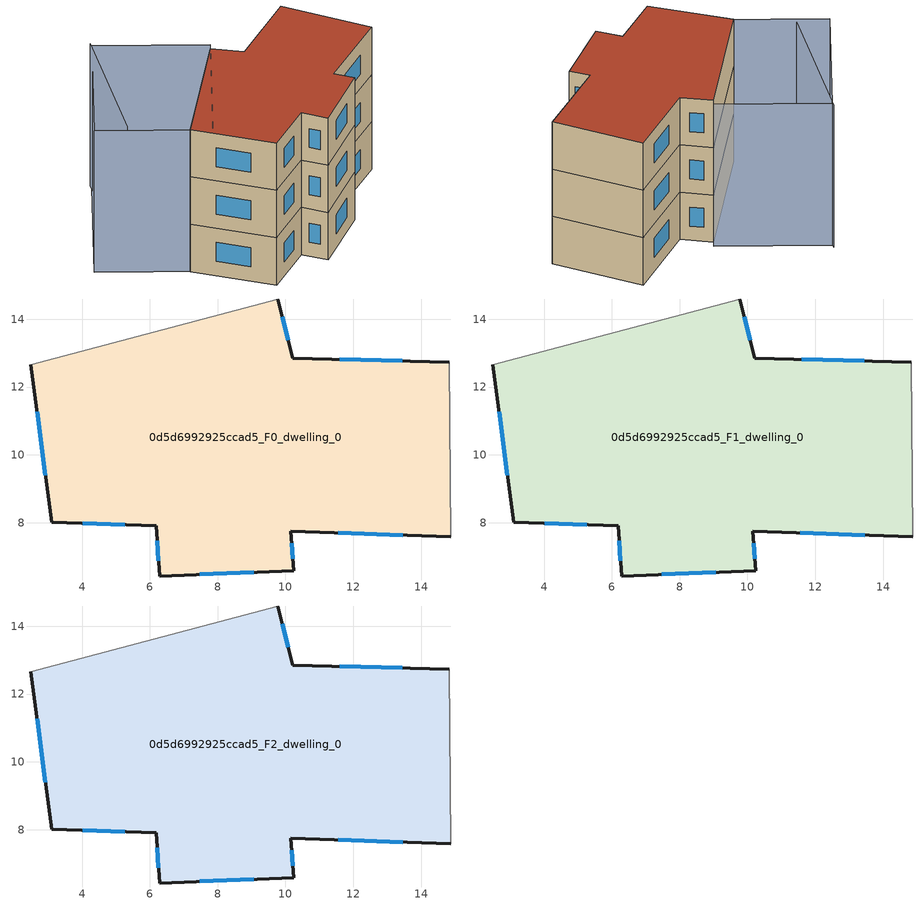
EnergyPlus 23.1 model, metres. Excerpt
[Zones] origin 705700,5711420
0d5d6992925ccad5_F0_dwelling_0
 floor ground (EU_floor_Construction): 14.83,12.73 14.87,7.59 10.15,7.74 10.25,6.59 6.29,6.43 6.18,7.92 3.1,8.01 2.49,12.67 9.78,14.6 10.22,12.86 z0
 wall outside (EU_wall_Construction): 2.49,12.67 3.1,8.01 6.18,7.92 6.29,6.43 10.25,6.59 10.15,7.74 14.87,7.59 / 14.83,12.73 10.22,12.86 9.78,14.6 z0:3
 wall adiabatic (EU_wall_Construction): 14.87,7.59 14.83,12.73 / 9.78,14.6 2.49,12.67 z0:3
 window (EU_Window_Construction): 11.56,7.7 13.46,7.63 / 10.22,6.93 10.18,7.4 / 7.47,6.48 9.06,6.54 / 6.21,7.47 6.25,6.87 / 4.02,7.98 5.26,7.94 / 2.67,11.27 2.92,9.41 / 10.09,13.38 9.91,14.08 / 13.45,12.77 11.6,12.82 z0.9:2.1
0d5d6992925ccad5_F1_dwelling_0
 floor to 0d5d6992925ccad5_F0_dwelling_0 (EU_floor_Construction): 14.83,12.73 14.87,7.59 10.15,7.74 10.25,6.59 6.28,6.43 6.18,7.92 3.1,8.01 2.49,12.67 9.77,14.6 10.22,12.86 z3
 wall outside (EU_wall_Construction): 2.49,12.67 3.1,8.01 6.18,7.92 6.29,6.43 10.25,6.59 10.15,7.74 14.87,7.59 / 14.83,12.73 10.22,12.86 9.78,14.6 z3:6
 wall adiabatic (EU_wall_Construction): 14.87,7.59 14.83,12.73 / 9.78,14.6 2.49,12.67 z3:6
 window (EU_Window_Construction): 11.56,7.7 13.46,7.63 / 10.22,6.93 10.18,7.4 / 7.47,6.48 9.06,6.54 / 6.21,7.47 6.25,6.87 / 4.02,7.98 5.26,7.94 / 2.67,11.27 2.92,9.41 / 10.09,13.38 9.91,14.08 / 13.45,12.77 11.6,12.82 z3.9:5.1
0d5d6992925ccad5_F2_dwelling_0
 floor to 0d5d6992925ccad5_F1_dwelling_0 (EU_floor_Construction): 14.83,12.73 14.87,7.59 10.15,7.74 10.25,6.59 6.28,6.43 6.18,7.92 3.1,8.01 2.49,12.67 9.77,14.6 10.22,12.86 z6
 wall outside (EU_wall_Construction): 2.49,12.67 3.1,8.01 6.18,7.92 6.29,6.43 10.25,6.59 10.15,7.74 14.87,7.59 / 14.83,12.73 10.22,12.86 9.78,14.6 z6:9
 wall adiabatic (EU_wall_Construction): 14.87,7.59 14.83,12.73 / 9.78,14.6 2.49,12.67 z6:9
 window (EU_Window_Construction): 11.56,7.7 13.46,7.63 / 10.22,6.93 10.18,7.4 / 7.47,6.48 9.06,6.54 / 6.21,7.47 6.25,6.87 / 4.02,7.98 5.26,7.94 / 2.67,11.27 2.92,9.41 / 10.09,13.38 9.91,14.08 / 13.45,12.77 11.6,12.82 z6.9:8.1
 roof outside (EU_roof_Construction): 14.87,7.59 14.83,12.73 10.22,12.86 9.78,14.6 2.49,12.67 3.1,8.01 6.18,7.92 6.29,6.43 10.25,6.59 10.15,7.74 z9
shading: 7.76,20.55 1.45,15.81 / 2.96,11.6 0.47,17.25 / 0.47,17.25 7.61,20.39 / 7.61,20.39 10.1,14.74 / 10.1,14.74 2.96,11.6 z0:9
[Building]
EU S2 Campaign: North Axis=0; Terrain=City; Solar Distribution=FullExterior
[Site:Location]
London: Latitude=51.5; Longitude=-0.5; Time Zone=0; Elevation=25
[SizingPeriod:WeatherFileDays]
AnnualSizingPeriod: Begin Month=1; Begin Day of Month=1; End Month=12; End Day of Month=31; Day of Week for Start Day=Monday; Use Weather File Daylight Saving Period=No; Use Weather File Rain and Snow Indicators=No
[MATERIAL]
EU_InternalMass_Material: Roughness=MediumRough; Thickness=0.1; Conductivity=1; Density=1800; Specific Heat=900; Thermal Absorptance=0.9; Solar Absorptance=0.7; Visible Absorptance=0.7
[MATERIAL:NOMASS] Roughness=MediumRough; Thermal Absorptance=0.9; Solar Absorptance=0.7; Visible Absorptance=0.7
Name | Thermal Resistance
EU_wall_NoMass | 1.04674
EU_roof_NoMass | 4.32442
EU_floor_NoMass | 2.04616
[WINDOWMATERIAL:SIMPLEGLAZINGSYSTEM]
EU_Window_SimpleGlazing: UFactor=4.25843; Solar Heat Gain Coefficient=0.85; Visible Transmittance=0.85
[CONSTRUCTION]
EU_wall_Construction: EU_wall_NoMass
EU_roof_Construction: EU_roof_NoMass
EU_floor_Construction: EU_floor_NoMass
EU_Window_Construction: EU_Window_SimpleGlazing
EU_InternalMass_Construction: EU_InternalMass_Material
[ZONE] Type=1; Multiplier=1; Ceiling Height=autocalculate; Floor Area=autocalculate; Part of Total Floor Area=Yes
Name | Volume
0d5d6992925ccad5_F0_dwelling_0 | 215.888
0d5d6992925ccad5_F1_dwelling_0; 0d5d6992925ccad5_F2_dwelling_0 | 215.89
[INTERNALMASS] Construction=EU_InternalMass_Construction; Surface Area=71.9627
Name | Zone or ZoneList
0d5d6992925ccad5_F0_dwelling_0_EU_InternalMass | 0d5d6992925ccad5_F0_dwelling_0
0d5d6992925ccad5_F1_dwelling_0_EU_InternalMass | 0d5d6992925ccad5_F1_dwelling_0
0d5d6992925ccad5_F2_dwelling_0_EU_InternalMass | 0d5d6992925ccad5_F2_dwelling_0
[OTHEREQUIPMENT] Fuel Type=Electricity; Design Level Calculation Method=Watts/Area; Power per Zone Floor Area=1; Fraction Latent=0; Fraction Radiant=0; Fraction Lost=0; Carbon Dioxide Generation Rate=0; EndUse Subcategory=EU_Step8_InternalGains
Name | Zone or ZoneList or Space or SpaceList | Schedule
EU_Step8_InternalGain_0d5d6992925ccad5_F0_dwelling_0_f000 | 0d5d6992925ccad5_F0_dwelling_0 | EU_Step8_GainSchedule_0d5d6992925ccad5_F0_dwelling_0_f000
EU_Step8_InternalGain_0d5d6992925ccad5_F1_dwelling_0_f000 | 0d5d6992925ccad5_F1_dwelling_0 | EU_Step8_GainSchedule_0d5d6992925ccad5_F1_dwelling_0_f000
EU_Step8_InternalGain_0d5d6992925ccad5_F2_dwelling_0_f000 | 0d5d6992925ccad5_F2_dwelling_0 | EU_Step8_GainSchedule_0d5d6992925ccad5_F2_dwelling_0_f000
[ZONEVENTILATION:DESIGNFLOWRATE] Schedule=EU_AlwaysOn; Design Flow Rate Calculation Method=AirChanges/Hour; Air Changes per Hour=0.488719; Ventilation Type=Natural; Fan Pressure Rise=0; Fan Total Efficiency=1; Constant Term Coefficient=1; Temperature Term Coefficient=0; Velocity Term Coefficient=0; Velocity Squared Term Coefficient=0; Minimum Indoor Temperature=-100; Maximum Indoor Temperature=100; Delta Temperature=-100; Minimum Outdoor Temperature=-100; Maximum Outdoor Temperature=100; Maximum Wind Speed=40
Name | Zone or ZoneList or Space or SpaceList
EU_ConstantAir_0d5d6992925ccad5_F0_dwelling_0 | 0d5d6992925ccad5_F0_dwelling_0
EU_ConstantAir_0d5d6992925ccad5_F1_dwelling_0 | 0d5d6992925ccad5_F1_dwelling_0
EU_ConstantAir_0d5d6992925ccad5_F2_dwelling_0 | 0d5d6992925ccad5_F2_dwelling_0
[HVACTEMPLATE:THERMOSTAT] Constant Heating Setpoint=20; Constant Cooling Setpoint=50
EU_HeatOnly_0d5d6992925ccad5_F0_dwelling_0; EU_HeatOnly_0d5d6992925ccad5_F1_dwelling_0; EU_HeatOnly_0d5d6992925ccad5_F2_dwelling_0
[HVACTEMPLATE:ZONE:IDEALLOADSAIRSYSTEM] System Availability Schedule=EU_AlwaysOn; Maximum Heating Supply Air Temperature=50; Minimum Cooling Supply Air Temperature=13; Maximum Heating Supply Air Humidity Ratio=0.0156; Minimum Cooling Supply Air Humidity Ratio=0.0077; Heating Limit=NoLimit; Cooling Limit=NoLimit; Heating Availability Schedule=EU_AlwaysOn; Cooling Availability Schedule=EU_CoolingOff; Dehumidification Control Type=ConstantSensibleHeatRatio; Cooling Sensible Heat Ratio=0.7; Dehumidification Setpoint=60; Humidification Control Type=None; Humidification Setpoint=30; Outdoor Air Method=None; Outdoor Air Flow Rate per Person=0.00944; Outdoor Air Flow Rate per Zone Floor Area=0; Outdoor Air Flow Rate per Zone=0; Demand Controlled Ventilation Type=None; Outdoor Air Economizer Type=NoEconomizer; Heat Recovery Type=None; Sensible Heat Recovery Effectiveness=0.7; Latent Heat Recovery Effectiveness=0.65
Name | Template Thermostat
0d5d6992925ccad5_F0_dwelling_0 | EU_HeatOnly_0d5d6992925ccad5_F0_dwelling_0
0d5d6992925ccad5_F1_dwelling_0 | EU_HeatOnly_0d5d6992925ccad5_F1_dwelling_0
0d5d6992925ccad5_F2_dwelling_0 | EU_HeatOnly_0d5d6992925ccad5_F2_dwelling_0
[SIZING:ZONE] Zone Cooling Design Supply Air Temperature Input Method=SupplyAirTemperature; Zone Cooling Design Supply Air Temperature=13; Zone Heating Design Supply Air Temperature Input Method=SupplyAirTemperature; Zone Heating Design Supply Air Temperature=50; Zone Cooling Design Supply Air Humidity Ratio=0.008; Zone Heating Design Supply Air Humidity Ratio=0.008; Cooling Design Air Flow Method=DesignDay; Cooling Design Air Flow Rate=0; Cooling Minimum Air Flow per Zone Floor Area=0.000762; Cooling Minimum Air Flow=0; Cooling Minimum Air Flow Fraction=0.2; Heating Design Air Flow Method=DesignDay; Heating Design Air Flow Rate=0; Heating Maximum Air Flow per Zone Floor Area=0.002032; Heating Maximum Air Flow=0.141576; Heating Maximum Air Flow Fraction=0.3; Account for Dedicated Outdoor Air System=No; Dedicated Outdoor Air System Control Strategy=NeutralSupplyAir; Dedicated Outdoor Air Low Setpoint Temperature for Design=autosize; Dedicated Outdoor Air High Setpoint Temperature for Design=autosize; Zone Load Sizing Method=Sensible Load Only No Latent Load; Zone Latent Cooling Design Supply Air Humidity Ratio Input Method=HumidityRatioDifference; Zone Cooling Design Supply Air Humidity Ratio Difference=0.005; Zone Latent Heating Design Supply Air Humidity Ratio Input Method=HumidityRatioDifference; Zone Humidification Design Supply Air Humidity Ratio Difference=0.005
0d5d6992925ccad5_F0_dwelling_0; 0d5d6992925ccad5_F1_dwelling_0; 0d5d6992925ccad5_F2_dwelling_0
[SCHEDULE:CONSTANT]
Name | Hourly Value
EU_AlwaysOn | 1
EU_CoolingOff | 0
[SCHEDULE:FILE] Column Number=1; Rows to Skip at Top=0; Number of Hours of Data=8760; Column Separator=Comma; Interpolate to Timestep=No; Minutes per Item=60; Adjust Schedule for Daylight Savings=Yes
Name | File
EU_Step8_GainSchedule_0d5d6992925ccad5_F0_dwelling_0_f000 | ../../schedules/0d5d6992925ccad5/0d5d6992925ccad5_F0_dwelling_0_f000_gain.csv
EU_Step8_GainSchedule_0d5d6992925ccad5_F1_dwelling_0_f000 | ../../schedules/0d5d6992925ccad5/0d5d6992925ccad5_F1_dwelling_0_f000_gain.csv
EU_Step8_GainSchedule_0d5d6992925ccad5_F2_dwelling_0_f000 | ../../schedules/0d5d6992925ccad5/0d5d6992925ccad5_F2_dwelling_0_f000_gain.csv
